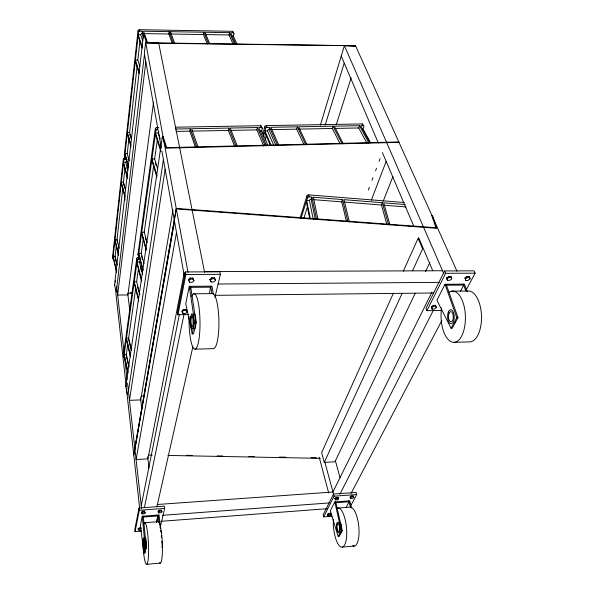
<?xml version="1.0" encoding="UTF-8"?>
<svg xmlns="http://www.w3.org/2000/svg" width="594" height="594" viewBox="0 0 594 594"><rect width="100%" height="100%" fill="white"/><g stroke="black" fill="none" stroke-linecap="round" stroke-linejoin="round"><path stroke-width="0.89" d="M113.81 259.318A0.943 0.639 -12.3 0 1 113.328 259.244L113.053 259.073A1.143 0.772 -12.3 0 1 112.905 258.628L112.556 257.15L123.329 158.984A1.27 0.958 -12.9 0 1 123.619 158.412L123.968 158.16A1.047 0.787 -12.9 0 1 124.525 158.026L126.366 157.974M112.905 258.628L113.068 257.135L116.587 272.178M116.676 271.428L113.15 256.385L114.924 240.31L118.54 255.398M118.421 253.735L115.013 239.531L121.235 183.071L124.963 197.357M125.067 196.473L121.339 182.187L123.426 163.246L127.502 178.423M127.368 176.611L123.53 162.325L123.73 160.477A1.27 0.958 -12.9 0 1 124.02 159.905L124.369 159.66A1.047 0.787 -12.9 0 1 124.933 159.519L127.123 159.452M125.72 157.358A1.047 0.794 -13 0 1 125.186 157.247L124.888 157.016A1.277 0.965 -13 0 1 124.725 156.46L124.317 154.96L138.008 30.866A1.426 1.233 -16.5 0 1 138.343 30.146L138.736 29.849A1.181 1.017 -16.5 0 1 139.367 29.7L232.313 31.311A1.143 0.943 -28.7 0 1 232.855 31.475L233.138 31.772A1.388 1.151 -28.6 0 1 233.234 32.477L233.873 33.888L233.42 36.175L237.058 44.335M124.725 156.46L124.933 154.589L128.579 167.976M128.69 167.04L125.037 153.646L127.265 133.539L131.029 146.911M130.895 145.04L127.376 132.559L135.284 61.197L139.182 73.545M139.308 72.416L135.41 60.068L138.098 35.87L142.122 48.136M142.263 46.956L138.224 34.69L138.491 32.328A1.433 1.233 -16.5 0 1 138.825 31.608L139.219 31.304A1.181 1.017 -16.5 0 1 139.857 31.155L142.322 31.2L143.785 35.566M117.218 265.102L115.132 256.259L116.439 244.661M119.171 248.285L117.025 239.419L122.765 188.454M125.594 190.139L123.478 182.113L125 168.585M129.202 160.729L127.242 153.594L128.995 138.06M131.653 139.642L129.626 132.514L137.177 65.785M139.783 66.253L137.815 60.091L139.946 41.283M143.51 37.942L142.048 33.568L142.322 31.2M116.179 292.055L114.545 284.934L143.585 33.91L144.223 33.917L147.201 42.753M115.362 282.143L115.578 280.301M116.535 272.03L116.751 270.188M124.874 200.319L125.089 198.485M144.008 35.759L144.223 33.917M204.603 272.267L158.657 43.028L145.656 42.219L144.327 53.453L161.345 148.136M116.795 287.444L144.476 54.306M145.827 61.821L117.649 295.04L127.903 294.936L153.571 102.049M124.837 357.543A1.04 0.609 -13.2 0 1 124.309 357.499L124.012 357.343A1.262 0.743 -13.2 0 1 123.856 356.927L123.455 355.138L136.783 258.368A1.411 0.943 -13.8 0 1 137.11 257.789L137.496 257.529A1.166 0.78 -13.8 0 1 138.12 257.365L139.961 257.254M139.493 257.031A1.166 0.787 -13.9 0 1 138.907 256.942L138.588 256.727A1.418 0.95 -13.9 0 1 138.417 256.177L137.934 254.336L155.316 128.75A1.611 1.247 -16.2 0 1 155.702 128.007L156.148 127.688A1.329 1.032 -16.2 0 1 156.861 127.51L158.717 127.48M123.856 356.927L124.057 355.464L128 373.121M127.91 371.51L124.161 354.729L126.329 339.033L130.398 356.808M130.309 355.16L126.44 338.268L134.14 282.662L138.706 301.047M138.617 299.294L134.259 281.786L136.872 262.964L141.587 281.43M141.721 280.517L136.999 262.043L137.251 260.202A1.411 0.943 -13.8 0 1 137.578 259.623L137.971 259.363A1.166 0.78 -13.8 0 1 138.588 259.199L140.206 259.103M172.342 43.525L168.837 33.999L169.164 31.653L143.555 31.222L147.379 42.575M138.409 256.177L138.669 254.314L142.783 270.166M143.154 270.114L138.803 253.378L141.602 233.256L146.102 250.059M146.48 249.963L141.736 232.276L151.782 160.128L156.846 177.019M157.009 175.869L151.945 158.977L155.39 134.237L160.751 151.425M160.662 149.354L155.554 133.026L155.895 130.598A1.611 1.247 -16.2 0 1 156.281 129.848L156.734 129.529A1.329 1.032 -16.2 0 1 157.447 129.351L156.861 127.51M170.159 33.234L170.374 31.675L203.779 32.232L208.353 43.355M129.113 366.869L126.322 354.521L127.799 344.06M131.519 350.505L128.653 338.068L135.729 287.964M139.917 294.735L136.627 281.615L138.647 267.285M144.008 263.788L141.238 253.222L143.444 237.689M147.104 242.738L144.231 232.143L153.69 165.526M157.588 168.666L154.633 158.902L157.358 139.672M127.487 394.513L125.728 386.464L162.37 136.382L163.09 136.368L166.699 147.654M128.423 391.142L163.409 159.615M165.139 169.26L129.455 400.349L140.711 399.888L172.965 209.838M207.247 43.963L203.386 34.549L203.779 32.232M176.307 208.412L133.747 454.789L176.307 208.412L436.605 227.784M195.478 147.282L189.82 131.17L190.236 128.764L175.453 129.032M134.942 449.346L174.517 221.421M176.492 232.44L136.085 459.526L147.899 458.85L184.296 272.542M233.145 44.29L229.032 34.957L229.477 32.663L204.96 32.254L209.548 43.369M160.053 527.947L164.701 508.412L164.404 506.155L139.041 507.967L134.823 529.41L135.061 531.652L141.431 531.155M214.924 297.364L220.404 274.331L219.862 271.8L185.432 271.933L177.517 312.206L177.94 314.738L188.929 314.56M135.061 531.652L139.293 510.246L139.041 507.967M177.94 314.738L185.9 274.487L185.432 271.933M141.253 505.628L179.269 314.924M160.499 528.519L159.043 514.961L142.27 516.208L140.399 525.371L143.919 553.051L144.921 552.969L146.235 547.015L143.258 516.134L143.362 517.032L158.175 515.934L158.063 515.035L158.836 522.267M213.335 294.245L211.969 286.159L189.271 286.338L185.751 303.556L192.211 333.902L193.57 333.873L196.094 322.505L190.607 286.33L190.422 289.152M144.364 507.736L183.947 314.657M234.808 146.837L228.348 130.442L228.853 128.066L191.587 128.735L198.181 147.379M143.919 553.051L145.226 547.104L142.27 516.208M192.211 333.902L194.713 322.535L189.271 286.338M156.89 506.853L192.842 346.941M156.534 521.681L157.492 517.53M156.645 522.572L158.175 515.934M209.4 293.481L210.647 286.167L211.85 293.362M263.766 146.117L256.868 129.9L257.432 127.547L230.16 128.044L237.348 146.154M267.805 145.144L261.709 130.97L262.281 128.631A1.559 1.158 -24.9 0 0 262.192 127.918L261.887 127.628A1.285 0.958 -24.9 0 0 261.286 127.48L258.724 127.524L266.231 145.055M262.927 134.006L264.709 126.804A1.552 1.151 -25.3 0 1 265.147 126.084L265.592 125.78A1.277 0.95 -25.3 0 1 266.268 125.609L362.154 123.938A1.255 0.869 -30.6 0 1 362.689 124.087L362.941 124.369A1.515 1.054 -30.6 0 1 362.941 125.052M263.506 136.494L264.605 132.076L270.129 144.832M271.168 145.367L264.894 130.91L265.473 128.571A1.552 1.151 -25.3 0 1 265.919 127.851L266.364 127.547A1.285 0.95 -25.3 0 1 267.048 127.376L269.594 127.331L277.45 145.159M161.91 547.378L162.333 545.678L161.85 541.164M265.154 139.969L266.483 134.675M275.713 144.958L269.008 129.67L269.594 127.331M303.794 144.26L296.688 129.15L297.342 126.826L270.871 127.309L278.749 145.129M320.352 125.2L344.394 45.612L355.806 46.354L456.994 271.22M325.17 125.126L344.223 63.046M300.074 218.05L306.942 195.938A1.663 1.218 -12.5 0 1 307.454 195.248L307.959 194.981A1.374 1.002 -12.5 0 1 308.709 194.877L404.299 202.509M301.054 218.191L306.266 201.47L309.726 218.659M310.417 219.045L306.63 200.304L307.358 197.973A1.663 1.218 -12.4 0 1 307.863 197.282L308.375 197.015A1.374 1.002 -12.4 0 1 309.125 196.911L311.932 197.134L316.402 218.54M303.801 218.392L307.402 206.964M340.08 143.689L332.328 128.475L333.048 126.188L298.589 126.804L307.039 144.676M315.258 219.097L311.189 199.473L311.932 197.134M336.249 124.718L351.136 77.873M366.847 143.028L358.739 127.977L359.511 125.705L334.266 126.166L343.295 143.77M346.458 221.413L341.765 201.878L342.575 199.569L313.335 197.245L318.02 219.542M368.414 189.924L369.386 187.318M371.993 180.368L372.965 177.762M375.564 170.812L376.537 168.206M379.135 161.256L380.115 158.65M371.317 200.26L386.137 161.375M386.894 224.421L381.407 205.004L382.306 202.717L343.956 199.673L349.354 221.866M383.137 201.366L392.99 176.396M393.414 293.169L321.644 452.643L324.265 462.422L334.971 461.761L415.154 293.362M403.281 271.228L418.094 238.328L422.601 248.916L412.533 270.767M324.265 462.422L402.079 293.466M425.519 271.577L429.908 262.362M431.942 292.137L332.9 492.025L157.202 504.499M466.075 290.087L475.126 273.166L474.034 270.834L444.587 270.946L425.965 308.353L426.908 310.692L441.565 310.454M331.949 516.231L323.708 516.877L334.066 496.176L324.881 462.169M426.908 310.692L445.619 273.299L444.587 270.946M351.477 508.019L349.769 500.839L334.801 501.952L330.309 510.818L338.231 536.597L339.122 536.523L342.255 530.746L335.684 501.885L335.907 502.724L349.131 501.744L348.893 500.905L350.386 507.187M467.285 291.78L464.456 284.132L445.003 284.288L436.902 300.282L451.091 328.23L452.249 328.207L457.996 317.634L446.153 284.281L446.562 285.209L463.736 285.068L463.32 284.14L465.83 290.941M339.902 494.208L433.397 310.224M351.032 493.451L441.788 320.597M346.154 507.365L349.131 501.744M460.372 291.431L463.736 285.068M350.779 505.635L356.719 494.535L356.11 492.426L333.494 494.045L323.166 514.783L323.708 516.877M338.231 536.597L341.357 530.821L334.801 501.952M451.091 328.23L456.816 317.656L445.003 284.288M190.05 278.059L188.365 279.685L189.583 282.306L192.285 282.291L193.971 280.665L192.76 278.044L190.05 278.059L190.236 279.076L188.55 280.702M209.979 279.388L211.687 277.769L214.367 277.754L215.325 279.351L215.54 280.361L213.833 281.972L211.16 281.987L209.979 279.388L211.16 281.987M210.187 280.398L211.895 278.779L214.575 278.757L215.54 280.361M183.435 309.519L181.823 311.041L183.004 313.521L185.61 313.483L187.229 311.961L186.056 309.481L183.435 309.519L183.613 310.521L181.994 312.043M142.463 511.234L141.29 512.162L142.218 513.847L144.208 513.699L145.382 512.778L144.461 511.092L142.463 511.234L142.567 512.139L141.394 513.067M446.658 277.962L448.581 276.448L450.898 276.44L451.314 277.376L451.707 278.868L449.784 280.368L447.475 280.383L446.658 277.962L447.475 280.383M447.074 278.898L448.99 277.391L451.314 277.376M159.155 510.305L157.967 511.226L158.873 512.904L160.848 512.756L162.036 511.835L161.13 510.164L159.155 510.305L159.266 511.204L158.078 512.125M140.927 530.345L138.989 530.494L138.083 528.875L139.219 527.992L141.164 527.836M138.179 529.766L139.315 528.883L141.261 528.727M465.043 278.007L466.973 276.507L469.26 276.492L469.691 277.428L470.04 278.905L468.109 280.398L465.822 280.413L465.043 278.007L465.822 280.413M465.466 278.935L467.396 277.435L469.691 277.428M432.18 309.095L431.378 306.786L433.212 305.368L435.461 305.331L436.256 307.647L434.422 309.058L432.18 309.095L431.793 308.167M435.848 306.266L433.59 306.296L431.756 307.714L431.378 306.786M158.94 131.95L158.524 132.328A1.448 1.121 -16.4 0 0 158.308 132.974L160.209 138.981M334.919 498.321L336.226 497.43L338.008 497.304L338.476 498.062L338.706 498.908L337.399 499.792L335.625 499.925L334.919 498.321L335.625 499.925M335.15 499.168L336.456 498.277L338.238 498.143L338.706 498.908M351.306 496.072L349.992 496.955L350.675 498.552L352.442 498.425L353.757 497.542L353.074 495.945L351.306 496.072L351.544 496.911L350.23 497.802M327.45 514.256L328.72 513.409L330.457 513.275L330.925 513.988L331.14 514.82L329.878 515.674L328.14 515.807L327.45 514.256L328.14 515.807M327.665 515.095L328.935 514.241L330.672 514.107L331.14 514.82M141.023 396.198L143.778 395.886M125.728 386.464L126.27 386.404M124.161 354.729L126.322 354.521M126.44 338.268L128.653 338.068M146.74 564.3L160.38 563.097M342.278 547.096L354.425 546.027M145.226 547.104L146.235 547.015M341.357 530.821L342.255 530.746M130.42 292.79L132.262 292.656M127.74 293.377L132.351 293.028M160.9 521.324L327.205 508.702M144.483 522.75L157.945 521.725A20.768 3.052 87.2 0 1 162.333 543.607A20.768 3.052 87.2 0 1 159.563 562.667M142.567 512.139L144.565 511.998L145.382 512.778M351.544 496.911L353.311 496.784L353.757 497.542M159.266 511.204L161.249 511.063L162.036 511.835M162.244 515.332L329.247 502.94M134.259 281.786L136.627 281.615M114.545 284.934L115.043 284.897M139.293 510.246L164.701 508.412M334.066 496.176L356.719 494.535M136.999 262.043L139.412 261.887A1.262 0.846 -13.9 0 1 139.59 261.397L140.095 261.018A1.017 0.676 -13.9 0 1 140.422 260.914M138.803 253.378L141.238 253.222M113.15 256.385L115.132 256.259M115.013 239.531L117.025 239.419M141.736 232.276L144.231 232.143M121.339 182.187L123.478 182.113M123.53 162.325L125.713 162.259A1.136 0.854 -13.1 0 1 125.869 161.768L126.322 161.405A0.913 0.691 -13.1 0 1 126.908 161.301L128.616 167.545M151.945 158.977L154.633 158.902M125.037 153.646L127.242 153.594M195.032 349.146L213.469 348.663A27.569 5.992 89 0 0 218.874 319.75A27.569 5.992 89 0 0 212.006 293.622L193.659 293.807M454.12 342.315L469.876 341.899A25.497 12.541 88.3 0 0 481.452 315.035A25.497 12.541 88.3 0 0 467.344 291.015L451.655 291.171M165.971 147.668L398.767 141.936L399.012 142.367L166.127 148.144L162.37 136.382M370.478 142.612L363.09 129.009L363.877 126.752A1.522 1.054 -30.5 0 0 363.87 126.069L363.617 125.787A1.255 0.869 -30.5 0 0 363.083 125.646L360.699 125.683L369.824 142.501M175.987 131.43L189.82 131.17M192.07 131.126L228.348 130.442M230.569 130.398L256.868 129.9M271.183 129.626L296.688 129.15M298.841 129.106L332.328 128.475M334.444 128.43L358.739 127.977M127.376 132.559L129.626 132.514M155.554 133.026L158.308 132.974M260.001 131.007L261.709 130.97M264.894 130.91L267.441 130.858A1.396 1.032 -25.3 0 1 267.708 130.242L268.302 129.789A1.121 0.832 -25.3 0 1 269.008 129.67M194.713 322.535L196.094 322.505M456.816 317.656L457.996 317.634M175.371 127.19L260.521 125.705A1.285 0.958 -24.9 0 1 261.122 125.854L261.427 126.151A1.552 1.158 -24.9 0 1 261.516 126.864M183.613 310.521L186.234 310.484L187.229 311.961M215.525 295.329L433.872 292.983M190.8 287.34L210.848 287.177M218.08 284.014L439.248 282.373M185.9 274.487L220.404 274.331M445.619 273.299L475.126 273.166M190.236 279.076L192.953 279.061L193.971 280.665M204.477 271.644L442.537 270.745M135.41 60.068L137.815 60.091M146.555 42.746L355.539 45.753L146.681 43.124L143.585 33.91M138.224 34.69L140.689 34.734L142.723 40.86M231.883 36.152L233.42 36.175M233.873 33.888A1.388 1.151 -28.6 0 0 233.769 33.19L233.494 32.885A1.143 0.95 -28.6 0 0 232.945 32.722L230.635 32.685L235.714 44.119M144.194 33.606L168.837 33.999M170.975 34.029L203.386 34.549M205.472 34.578L229.032 34.957M186.62 455.301L192.181 455.405M217.233 455.888L222.795 455.992M248.767 456.489L254.336 456.6M279.38 457.076L285.877 457.202M310.922 457.677L316.483 457.788M148.53 455.071L152.22 455.145M167.924 455.442L320.322 458.345M176.336 208.947L436.783 228.304L432.484 215.481L431.793 215.429L435.907 227.732M313.506 199.651L341.765 201.878M344.052 202.064L381.407 205.004M383.657 205.182L406.073 206.95M306.63 200.304L309.429 200.527A1.492 1.084 -12.5 0 1 309.749 199.918L310.417 199.517A1.203 0.876 -12.5 0 1 311.189 199.473M405.227 204.544L383.665 202.829L389.976 224.881M123.797 355.68L123.619 355.561A1.262 0.743 -13.2 0 1 123.455 355.138M138.083 528.875L138.892 529.603M362.154 123.938L363.075 125.646M359.511 125.705L368.941 143.132M333.048 126.188L342.062 143.8M297.342 126.826L305.769 144.706M470.04 278.905L469.26 276.492M466.973 276.507L467.396 277.435M232.313 31.311L232.945 32.722M451.707 278.868L450.898 276.44M229.477 32.663L234.734 44.535M448.581 276.448L448.99 277.391M266.268 125.609L267.048 127.376M344.394 45.612L443.881 273.827M267.441 130.858L273.745 145.307M264.709 126.804L265.473 128.571M261.768 127.45L262.281 128.631M260.521 125.705L261.286 127.48M257.432 127.547L265.087 145.463M341.246 56.051L378.289 142.946M382.388 152.569L413.877 226.44M418.599 237.518L432.759 270.745M436.256 307.647L435.461 305.331M433.212 305.368L433.59 306.296M228.853 128.066L236.018 146.183M170.374 31.675L174.859 43.785M169.164 31.653L173.634 43.77M190.236 128.764L196.807 147.416M139.367 29.7L139.857 31.155M138.008 30.866L138.491 32.328M155.316 128.75L155.895 130.598M155.272 162.711L156.081 165.377M382.306 202.717L388.335 223.901M353.074 495.945L353.311 496.784M129.767 134.385L130.777 137.949M350.438 497.713L350.675 498.552M335.328 460.595L340.035 477.546M338.008 497.304L338.238 498.143M337.169 498.953L337.399 499.792M336.226 497.43L336.456 498.277M124.525 158.026L124.933 159.519M125.713 162.259L127.888 170.285M126.819 167.642L127.302 169.424M145.285 237.533L146.005 240.184M123.329 158.984L123.73 160.477M319.201 457.187L328.712 493.042M123.381 182.997L124.785 188.35M330.457 513.275L330.672 514.107M141.565 255.917L142.493 259.437M328.72 513.409L328.935 514.241M139.412 261.887L142.59 274.19M138.12 257.365L138.588 259.207M140.414 267.196L141.55 271.592M136.783 258.368L137.251 260.202M137.593 286.865L138.914 292.114M342.575 199.569L347.728 220.871M116.936 240.199L117.582 242.857M115.05 257.009L116.506 263.194M128.542 338.832L130.799 348.596M126.225 355.257L128.408 364.954M214.367 277.754L214.575 278.757M308.709 194.877L309.125 196.911M309.429 200.527L313.268 219.26M211.687 277.769L211.895 278.779M306.942 195.938L307.358 197.973M192.76 278.044L192.953 279.061M145.656 42.219L188.016 272.394M189.389 281.296L189.583 282.306M161.835 150.869L184.578 277.413M186.056 309.481L186.234 310.484M182.826 312.518L183.004 313.521M161.13 510.164L161.249 511.063M144.691 551.18L144.921 552.969M158.761 512.006L158.873 512.904M127.777 293.867L129.796 310.454M140.474 397.965L141.825 409.021M147.668 456.927L149.012 467.983M144.461 511.092L144.565 511.998M144.112 512.8L144.208 513.699M142.115 512.941L142.218 513.847M124.131 352.888L116.699 286.583L115.897 293.354L126.188 386.427M124.651 357.491L127.123 379.588M127.539 383.271L141.572 508.516M126.396 388.276L139.642 508.07M139.219 527.992L139.315 528.883M160.692 530.323L160.885 532.127M161.271 535.743L161.464 537.548M339.991 523.359A5.428 1.775 84.1 0 1 340.407 524.398M333.375 519.342A19.676 6.445 84 0 0 340.162 546.517A19.676 6.445 84 0 0 346.606 528.994A19.676 6.445 84 0 0 337.511 508.085L349.524 507.172A19.609 6.653 83.8 0 1 358.865 527.405A19.609 6.653 83.8 0 1 352.65 545.708M340.176 522.557A5.428 1.775 84 0 1 341.736 528.4M340.963 532.551A5.428 1.775 84 0 1 340.533 532.848M143.83 523.93A20.857 2.777 87.4 0 1 148.121 538.238A20.857 2.777 87.4 0 1 147.03 564.062A20.857 2.777 87.4 0 1 142.946 544.832M142.827 542.159A20.857 2.777 87.4 0 1 142.753 539.515M145.226 539.077A5.754 0.765 87.4 0 1 145.664 543.02M145.411 548.878A5.754 0.765 87.4 0 1 145.226 549.175M145.292 537.659A5.754 0.765 87.4 0 1 146.406 544.475A5.754 0.765 87.4 0 1 145.5 548.537M113.209 257.826A0.943 0.639 -12.2 0 1 112.979 257.766L112.712 257.588A1.143 0.772 -12.3 0 1 112.556 257.15M142.048 33.568A1.032 0.884 -16.7 0 0 141.387 33.665L140.867 34.103A1.285 1.099 -16.8 0 0 140.689 34.727M125.03 155.843A1.047 0.794 -13 0 1 124.777 155.754L124.48 155.524A1.27 0.965 -13 0 1 124.317 154.96M138.714 255.182A1.166 0.787 -13.8 0 1 138.432 255.108M138.105 254.893A1.411 0.95 -13.8 0 1 137.942 254.336M448.596 292.567A25.624 12.17 88.3 0 1 465.258 313.862A25.624 12.17 88.3 0 1 452.353 342.137A25.624 12.17 88.3 0 1 441.58 307.944M455.509 321.428A7.069 3.356 88.3 0 1 454.863 322.631M191.662 296.703A27.718 5.48 89.1 0 1 199.71 314.501A27.718 5.48 89.1 0 1 195.136 349.131A27.718 5.48 89.1 0 1 189.041 316.58M194.55 313.929A7.64 1.507 89.1 0 1 195.872 322.037A7.64 1.507 89.1 0 1 194.535 329.046M336.672 524.094A5.428 1.767 84.1 0 0 338.521 532.907A5.428 1.767 84.1 0 0 339.857 525.772A5.428 1.767 84.1 0 0 336.672 524.094M337.132 525.066A3.92 1.277 84.1 0 0 338.469 531.43A3.92 1.277 84.1 0 0 339.426 526.269A3.92 1.277 84.1 0 0 337.132 525.066M143.184 539.731A5.754 0.757 87.4 0 0 144.023 549.16A5.754 0.757 87.4 0 0 144.557 541.676A5.754 0.757 87.4 0 0 143.184 539.731M143.384 540.785A4.158 0.549 87.4 0 0 143.993 547.594A4.158 0.549 87.4 0 0 144.379 542.181A4.158 0.549 87.4 0 0 143.384 540.785M448.322 311.961A7.069 3.341 88.3 0 0 450.349 323.626A7.069 3.341 88.3 0 0 454.039 314.575A7.069 3.341 88.3 0 0 448.322 311.961M449.027 313.29A5.108 2.413 88.3 0 0 450.497 321.71A5.108 2.413 88.3 0 0 453.155 315.162A5.108 2.413 88.3 0 0 449.027 313.29M190.889 316.268A7.648 1.492 89.1 0 0 191.855 328.913A7.648 1.492 89.1 0 0 193.458 319.171A7.648 1.492 89.1 0 0 190.889 316.268M191.209 317.716A5.524 1.077 89.1 0 0 191.907 326.841A5.524 1.077 89.1 0 0 193.065 319.795A5.524 1.077 89.1 0 0 191.209 317.716"/></g></svg>
